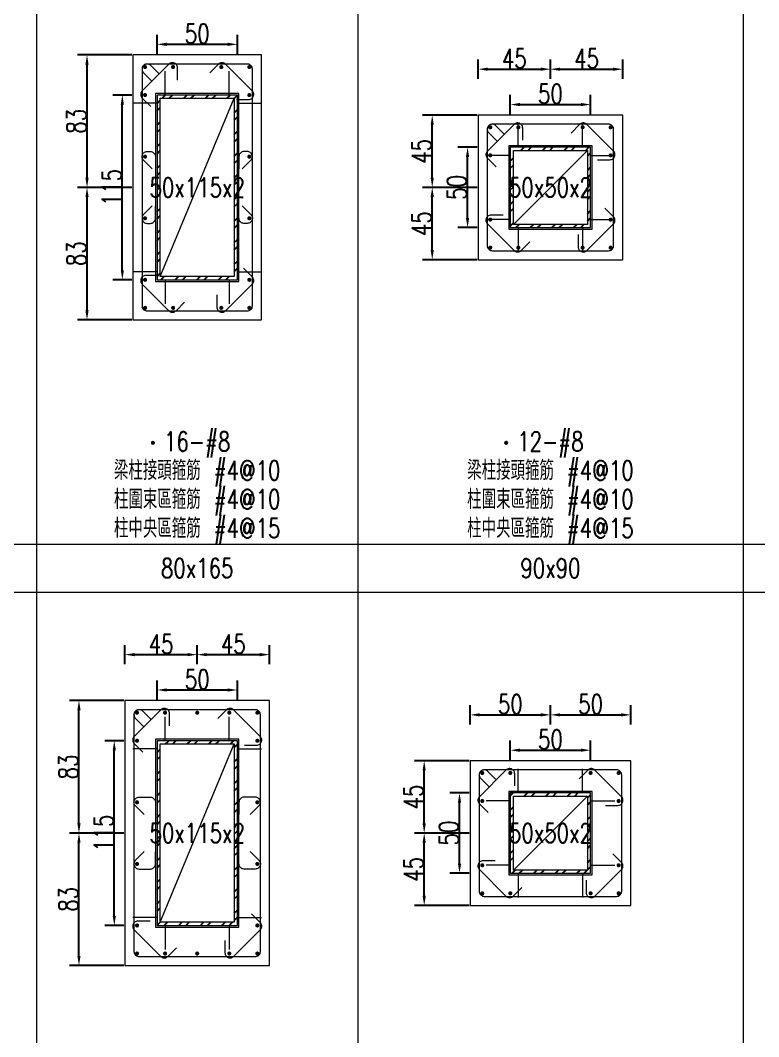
# Model space of a CAD drawing. Header units: millimetres. Extents: x 0 to 3905, y 0 to 8880.
# Drawn here: x 460 to 920, y 7763 to 8396 of the extents above; entities that cross this region are included whole.
import ezdxf
from ezdxf.enums import TextEntityAlignment as Align

# ---------------------------------------------------------------- set-up
doc = ezdxf.new("R2010")
doc.units = ezdxf.units.MM
doc.layers.get('DEFPOINTS').update_dxf_attribs({"color": 3})
for name, color, linetype in [('Hatch線', 6, 'Continuous'), ('主筋斷面', 2, 'Continuous'), ('文字-主筋根數', 7, 'Continuous'), ('文字-剪力筋 中央區', 7, 'Continuous'), ('文字-剪力筋-BC', 7, 'Continuous'), ('文字-剪力筋-圍束區', 7, 'Continuous'), ('文字-斷面尺寸', 7, 'Continuous'), ('文字-輔助字', 7, 'Continuous'), ('柱斷面線', 4, 'Continuous'), ('標註字', 4, 'Continuous'), ('箍筋線', 1, 'Continuous'), ('網格線', 7, 'Continuous'), ('鋼柱', 11, 'Continuous')]:
    doc.layers.add(name, color=color, linetype=linetype)
doc.styles.add('note', font='txt.shx', dxfattribs={"width": 0.75, "height": 12})
doc.styles.add('txt', font='txt.shx', dxfattribs={"height": 0.2, "bigfont": 'chineset.shx'})
doc.dimstyles.new('RCAD_DIM', dxfattribs={"dimtxt": 12, "dimasz": 6, "dimexe": 6, "dimexo": 0.625, "dimtad": 1, "dimdec": 0, "dimdsep": 46, "dimtxsty": 'note', "dimcen": 2.5, "dimclrd": 256, "dimclre": 256, "dimclrt": 256, "dimadec": 0, "dimazin": 0, "dimtfac": 1, "dimtmove": 0, "dimatfit": 3, "dimfxl": 0, "dimtolj": 1, "dimarcsym": 0})

# ---------------------------------------------------------------- blocks, each defined once
blk = doc.blocks.new('*D396')
at = {"layer": 'DEFPOINTS', "color": 0}
for p in [(595, 7979.125), (545, 7972.5), (595, 7972.5)]:
    blk.add_point(p, dxfattribs=at)
at = {"layer": '標註字', "lineweight": -2}
for p, q in [((545, 7973.125), (545, 7985.125)), ((595, 7973.125), (595, 7985.125)), ((551, 7979.125), (589, 7979.125))]:
    blk.add_line(p, q, dxfattribs=at)
at = {"layer": '標註字'}
for points in [[(551, 7980.125), (551, 7978.125), (545, 7979.125)], [(589, 7978.125), (589, 7980.125), (595, 7979.125)]]:
    blk.add_solid(points, dxfattribs=at)
at = {"layer": '標註字', "insert": (570, 7985.75), "char_height": 12, "attachment_point": 5, "style": 'note'}
blk.add_mtext('\\A1;50', dxfattribs=at)
blk = doc.blocks.new('*D397')
at = {"layer": 'DEFPOINTS', "color": 0}
for p in [(518.375, 7947.5), (525, 7947.5), (525, 7832.5)]:
    blk.add_point(p, dxfattribs=at)
at = {"layer": '標註字', "lineweight": -2}
for p, q in [((524.375, 7947.5), (512.375, 7947.5)), ((518.375, 7838.5), (518.375, 7941.5)), ((524.375, 7832.5), (512.375, 7832.5))]:
    blk.add_line(p, q, dxfattribs=at)
at = {"layer": '標註字'}
for points in [[(519.375, 7941.5), (517.375, 7941.5), (518.375, 7947.5)], [(517.375, 7838.5), (519.375, 7838.5), (518.375, 7832.5)]]:
    blk.add_solid(points, dxfattribs=at)
at = {"layer": '標註字', "insert": (511.75, 7890), "char_height": 12, "attachment_point": 5, "rotation": 90, "style": 'note'}
blk.add_mtext('\\A1;115', dxfattribs=at)
blk = doc.blocks.new('*D398')
at = {"layer": 'DEFPOINTS', "color": 0}
for p in [(570, 8001.125), (525, 7994.5), (570, 7994.5)]:
    blk.add_point(p, dxfattribs=at)
at = {"layer": '標註字', "lineweight": -2}
for p, q in [((525, 7995.125), (525, 8007.125)), ((570, 7995.125), (570, 8007.125)), ((531, 8001.125), (564, 8001.125))]:
    blk.add_line(p, q, dxfattribs=at)
at = {"layer": '標註字'}
for points in [[(531, 8002.125), (531, 8000.125), (525, 8001.125)], [(564, 8000.125), (564, 8002.125), (570, 8001.125)]]:
    blk.add_solid(points, dxfattribs=at)
at = {"layer": '標註字', "insert": (547.5, 8007.75), "char_height": 12, "attachment_point": 5, "style": 'note'}
blk.add_mtext('\\A1;45', dxfattribs=at)
blk = doc.blocks.new('*D399')
at = {"layer": 'DEFPOINTS', "color": 0}
for p in [(615, 8001.125), (570, 7994.5), (615, 7994.5)]:
    blk.add_point(p, dxfattribs=at)
at = {"layer": '標註字', "lineweight": -2}
for p, q in [((570, 7995.125), (570, 8007.125)), ((615, 7995.125), (615, 8007.125)), ((576, 8001.125), (609, 8001.125))]:
    blk.add_line(p, q, dxfattribs=at)
at = {"layer": '標註字'}
for points in [[(576, 8002.125), (576, 8000.125), (570, 8001.125)], [(609, 8000.125), (609, 8002.125), (615, 8001.125)]]:
    blk.add_solid(points, dxfattribs=at)
at = {"layer": '標註字', "insert": (592.5, 8007.75), "char_height": 12, "attachment_point": 5, "style": 'note'}
blk.add_mtext('\\A1;45', dxfattribs=at)
blk = doc.blocks.new('*D400')
at = {"layer": 'DEFPOINTS', "color": 0}
for p in [(496.375, 7890), (525, 7890), (525, 7807.5)]:
    blk.add_point(p, dxfattribs=at)
at = {"layer": '標註字', "lineweight": -2}
for p, q in [((524.375, 7890), (490.375, 7890)), ((496.375, 7813.5), (496.375, 7884)), ((524.375, 7807.5), (490.375, 7807.5))]:
    blk.add_line(p, q, dxfattribs=at)
at = {"layer": '標註字'}
for points in [[(497.375, 7884), (495.375, 7884), (496.375, 7890)], [(495.375, 7813.5), (497.375, 7813.5), (496.375, 7807.5)]]:
    blk.add_solid(points, dxfattribs=at)
at = {"layer": '標註字', "insert": (489.75, 7848.75), "char_height": 12, "attachment_point": 5, "rotation": 90, "style": 'note'}
blk.add_mtext('\\A1;83', dxfattribs=at)
blk = doc.blocks.new('*D401')
at = {"layer": 'DEFPOINTS', "color": 0}
for p in [(496.375, 7972.5), (525, 7972.5), (525, 7890)]:
    blk.add_point(p, dxfattribs=at)
at = {"layer": '標註字', "lineweight": -2}
for p, q in [((524.375, 7972.5), (490.375, 7972.5)), ((496.375, 7896), (496.375, 7966.5)), ((524.375, 7890), (490.375, 7890))]:
    blk.add_line(p, q, dxfattribs=at)
at = {"layer": '標註字'}
for points in [[(497.375, 7966.5), (495.375, 7966.5), (496.375, 7972.5)], [(495.375, 7896), (497.375, 7896), (496.375, 7890)]]:
    blk.add_solid(points, dxfattribs=at)
at = {"layer": '標註字', "insert": (489.75, 7931.25), "char_height": 12, "attachment_point": 5, "rotation": 90, "style": 'note'}
blk.add_mtext('\\A1;83', dxfattribs=at)
blk = doc.blocks.new('Circle_Filled')
at = {"const_width": 0.5}
blk.add_lwpolyline([(-0.25, 0, 1), (0.25, 0, 1)], format="xyb", close=True, dxfattribs=at)
blk = doc.blocks.new('*D402')
at = {"layer": 'DEFPOINTS', "color": 0}
for p in [(595, 8381.125), (545, 8374.5), (595, 8374.5)]:
    blk.add_point(p, dxfattribs=at)
at = {"layer": '標註字', "lineweight": -2}
for p, q in [((545, 8375.125), (545, 8387.125)), ((595, 8375.125), (595, 8387.125)), ((551, 8381.125), (589, 8381.125))]:
    blk.add_line(p, q, dxfattribs=at)
at = {"layer": '標註字'}
for points in [[(551, 8382.125), (551, 8380.125), (545, 8381.125)], [(589, 8380.125), (589, 8382.125), (595, 8381.125)]]:
    blk.add_solid(points, dxfattribs=at)
at = {"layer": '標註字', "insert": (570, 8387.75), "char_height": 12, "attachment_point": 5, "style": 'note'}
blk.add_mtext('\\A1;50', dxfattribs=at)
blk = doc.blocks.new('*D403')
at = {"layer": 'DEFPOINTS', "color": 0}
for p in [(523.375, 8349.5), (530, 8349.5), (530, 8234.5)]:
    blk.add_point(p, dxfattribs=at)
at = {"layer": '標註字', "lineweight": -2}
for p, q in [((529.375, 8349.5), (517.375, 8349.5)), ((523.375, 8240.5), (523.375, 8343.5)), ((529.375, 8234.5), (517.375, 8234.5))]:
    blk.add_line(p, q, dxfattribs=at)
at = {"layer": '標註字'}
for points in [[(524.375, 8343.5), (522.375, 8343.5), (523.375, 8349.5)], [(522.375, 8240.5), (524.375, 8240.5), (523.375, 8234.5)]]:
    blk.add_solid(points, dxfattribs=at)
at = {"layer": '標註字', "insert": (516.75, 8292), "char_height": 12, "attachment_point": 5, "rotation": 90, "style": 'note'}
blk.add_mtext('\\A1;115', dxfattribs=at)
blk = doc.blocks.new('*D406')
at = {"layer": 'DEFPOINTS', "color": 0}
for p in [(501.375, 8292), (530, 8292), (530, 8209.5)]:
    blk.add_point(p, dxfattribs=at)
at = {"layer": '標註字', "lineweight": -2}
for p, q in [((529.375, 8292), (495.375, 8292)), ((501.375, 8215.5), (501.375, 8286)), ((529.375, 8209.5), (495.375, 8209.5))]:
    blk.add_line(p, q, dxfattribs=at)
at = {"layer": '標註字'}
for points in [[(502.375, 8286), (500.375, 8286), (501.375, 8292)], [(500.375, 8215.5), (502.375, 8215.5), (501.375, 8209.5)]]:
    blk.add_solid(points, dxfattribs=at)
at = {"layer": '標註字', "insert": (494.75, 8250.75), "char_height": 12, "attachment_point": 5, "rotation": 90, "style": 'note'}
blk.add_mtext('\\A1;83', dxfattribs=at)
blk = doc.blocks.new('*D407')
at = {"layer": 'DEFPOINTS', "color": 0}
for p in [(501.375, 8374.5), (530, 8374.5), (530, 8292)]:
    blk.add_point(p, dxfattribs=at)
at = {"layer": '標註字', "lineweight": -2}
for p, q in [((529.375, 8374.5), (495.375, 8374.5)), ((501.375, 8298), (501.375, 8368.5)), ((529.375, 8292), (495.375, 8292))]:
    blk.add_line(p, q, dxfattribs=at)
at = {"layer": '標註字'}
for points in [[(502.375, 8368.5), (500.375, 8368.5), (501.375, 8374.5)], [(500.375, 8298), (502.375, 8298), (501.375, 8292)]]:
    blk.add_solid(points, dxfattribs=at)
at = {"layer": '標註字', "insert": (494.75, 8333.25), "char_height": 12, "attachment_point": 5, "rotation": 90, "style": 'note'}
blk.add_mtext('\\A1;83', dxfattribs=at)
blk = doc.blocks.new('*D528')
at = {"layer": 'DEFPOINTS', "color": 0}
for p in [(815, 7941.625), (765, 7935), (815, 7935)]:
    blk.add_point(p, dxfattribs=at)
at = {"layer": '標註字', "lineweight": -2}
for p, q in [((765, 7935.625), (765, 7947.625)), ((771, 7941.625), (809, 7941.625)), ((815, 7935.625), (815, 7947.625))]:
    blk.add_line(p, q, dxfattribs=at)
at = {"layer": '標註字'}
for points in [[(771, 7942.625), (771, 7940.625), (765, 7941.625)], [(809, 7940.625), (809, 7942.625), (815, 7941.625)]]:
    blk.add_solid(points, dxfattribs=at)
at = {"layer": '標註字', "insert": (790, 7948.25), "char_height": 12, "attachment_point": 5, "style": 'note'}
blk.add_mtext('\\A1;50', dxfattribs=at)
blk = doc.blocks.new('*D529')
at = {"layer": 'DEFPOINTS', "color": 0}
for p in [(733.375, 7915), (740, 7915), (740, 7865)]:
    blk.add_point(p, dxfattribs=at)
at = {"layer": '標註字', "lineweight": -2}
for p, q in [((739.375, 7915), (727.375, 7915)), ((733.375, 7871), (733.375, 7909)), ((739.375, 7865), (727.375, 7865))]:
    blk.add_line(p, q, dxfattribs=at)
at = {"layer": '標註字'}
for points in [[(734.375, 7909), (732.375, 7909), (733.375, 7915)], [(732.375, 7871), (734.375, 7871), (733.375, 7865)]]:
    blk.add_solid(points, dxfattribs=at)
at = {"layer": '標註字', "insert": (726.75, 7890), "char_height": 12, "attachment_point": 5, "rotation": 90, "style": 'note'}
blk.add_mtext('\\A1;50', dxfattribs=at)
blk = doc.blocks.new('*D530')
at = {"layer": 'DEFPOINTS', "color": 0}
for p in [(790, 7963.625), (740, 7957), (790, 7957)]:
    blk.add_point(p, dxfattribs=at)
at = {"layer": '標註字', "lineweight": -2}
for p, q in [((740, 7957.625), (740, 7969.625)), ((790, 7957.625), (790, 7969.625)), ((746, 7963.625), (784, 7963.625))]:
    blk.add_line(p, q, dxfattribs=at)
at = {"layer": '標註字'}
for points in [[(746, 7964.625), (746, 7962.625), (740, 7963.625)], [(784, 7962.625), (784, 7964.625), (790, 7963.625)]]:
    blk.add_solid(points, dxfattribs=at)
at = {"layer": '標註字', "insert": (765, 7970.25), "char_height": 12, "attachment_point": 5, "style": 'note'}
blk.add_mtext('\\A1;50', dxfattribs=at)
blk = doc.blocks.new('*D531')
at = {"layer": 'DEFPOINTS', "color": 0}
for p in [(840, 7963.625), (790, 7957), (840, 7957)]:
    blk.add_point(p, dxfattribs=at)
at = {"layer": '標註字', "lineweight": -2}
for p, q in [((790, 7957.625), (790, 7969.625)), ((840, 7957.625), (840, 7969.625)), ((796, 7963.625), (834, 7963.625))]:
    blk.add_line(p, q, dxfattribs=at)
at = {"layer": '標註字'}
for points in [[(796, 7964.625), (796, 7962.625), (790, 7963.625)], [(834, 7962.625), (834, 7964.625), (840, 7963.625)]]:
    blk.add_solid(points, dxfattribs=at)
at = {"layer": '標註字', "insert": (815, 7970.25), "char_height": 12, "attachment_point": 5, "style": 'note'}
blk.add_mtext('\\A1;50', dxfattribs=at)
blk = doc.blocks.new('*D532')
at = {"layer": 'DEFPOINTS', "color": 0}
for p in [(711.375, 7890), (740, 7890), (740, 7845)]:
    blk.add_point(p, dxfattribs=at)
at = {"layer": '標註字', "lineweight": -2}
for p, q in [((739.375, 7890), (705.375, 7890)), ((711.375, 7851), (711.375, 7884)), ((739.375, 7845), (705.375, 7845))]:
    blk.add_line(p, q, dxfattribs=at)
at = {"layer": '標註字'}
for points in [[(712.375, 7884), (710.375, 7884), (711.375, 7890)], [(710.375, 7851), (712.375, 7851), (711.375, 7845)]]:
    blk.add_solid(points, dxfattribs=at)
at = {"layer": '標註字', "insert": (704.75, 7867.5), "char_height": 12, "attachment_point": 5, "rotation": 90, "style": 'note'}
blk.add_mtext('\\A1;45', dxfattribs=at)
blk = doc.blocks.new('*D533')
at = {"layer": 'DEFPOINTS', "color": 0}
for p in [(711.375, 7935), (740, 7935), (740, 7890)]:
    blk.add_point(p, dxfattribs=at)
at = {"layer": '標註字', "lineweight": -2}
for p, q in [((739.375, 7935), (705.375, 7935)), ((711.375, 7896), (711.375, 7929)), ((739.375, 7890), (705.375, 7890))]:
    blk.add_line(p, q, dxfattribs=at)
at = {"layer": '標註字'}
for points in [[(712.375, 7929), (710.375, 7929), (711.375, 7935)], [(710.375, 7896), (712.375, 7896), (711.375, 7890)]]:
    blk.add_solid(points, dxfattribs=at)
at = {"layer": '標註字', "insert": (704.75, 7912.5), "char_height": 12, "attachment_point": 5, "rotation": 90, "style": 'note'}
blk.add_mtext('\\A1;45', dxfattribs=at)
blk = doc.blocks.new('*D534')
at = {"layer": 'DEFPOINTS', "color": 0}
for p in [(815, 8343.625), (765, 8337), (815, 8337)]:
    blk.add_point(p, dxfattribs=at)
at = {"layer": '標註字', "lineweight": -2}
for p, q in [((765, 8337.625), (765, 8349.625)), ((815, 8337.625), (815, 8349.625)), ((771, 8343.625), (809, 8343.625))]:
    blk.add_line(p, q, dxfattribs=at)
at = {"layer": '標註字'}
for points in [[(771, 8344.625), (771, 8342.625), (765, 8343.625)], [(809, 8342.625), (809, 8344.625), (815, 8343.625)]]:
    blk.add_solid(points, dxfattribs=at)
at = {"layer": '標註字', "insert": (790, 8350.25), "char_height": 12, "attachment_point": 5, "style": 'note'}
blk.add_mtext('\\A1;50', dxfattribs=at)
blk = doc.blocks.new('*D535')
at = {"layer": 'DEFPOINTS', "color": 0}
for p in [(738.375, 8317), (745, 8317), (745, 8267)]:
    blk.add_point(p, dxfattribs=at)
at = {"layer": '標註字', "lineweight": -2}
for p, q in [((744.375, 8317), (732.375, 8317)), ((738.375, 8273), (738.375, 8311)), ((744.375, 8267), (732.375, 8267))]:
    blk.add_line(p, q, dxfattribs=at)
at = {"layer": '標註字'}
for points in [[(739.375, 8311), (737.375, 8311), (738.375, 8317)], [(737.375, 8273), (739.375, 8273), (738.375, 8267)]]:
    blk.add_solid(points, dxfattribs=at)
at = {"layer": '標註字', "insert": (731.75, 8292), "char_height": 12, "attachment_point": 5, "rotation": 90, "style": 'note'}
blk.add_mtext('\\A1;50', dxfattribs=at)
blk = doc.blocks.new('*D536')
at = {"layer": 'DEFPOINTS', "color": 0}
for p in [(790, 8365.625), (745, 8359), (790, 8359)]:
    blk.add_point(p, dxfattribs=at)
at = {"layer": '標註字', "lineweight": -2}
for p, q in [((745, 8359.625), (745, 8371.625)), ((751, 8365.625), (784, 8365.625)), ((790, 8359.625), (790, 8371.625))]:
    blk.add_line(p, q, dxfattribs=at)
at = {"layer": '標註字'}
for points in [[(751, 8366.625), (751, 8364.625), (745, 8365.625)], [(784, 8364.625), (784, 8366.625), (790, 8365.625)]]:
    blk.add_solid(points, dxfattribs=at)
at = {"layer": '標註字', "insert": (767.5, 8372.25), "char_height": 12, "attachment_point": 5, "style": 'note'}
blk.add_mtext('\\A1;45', dxfattribs=at)
blk = doc.blocks.new('*D537')
at = {"layer": 'DEFPOINTS', "color": 0}
for p in [(835, 8365.625), (790, 8359), (835, 8359)]:
    blk.add_point(p, dxfattribs=at)
at = {"layer": '標註字', "lineweight": -2}
for p, q in [((790, 8359.625), (790, 8371.625)), ((796, 8365.625), (829, 8365.625)), ((835, 8359.625), (835, 8371.625))]:
    blk.add_line(p, q, dxfattribs=at)
at = {"layer": '標註字'}
for points in [[(796, 8366.625), (796, 8364.625), (790, 8365.625)], [(829, 8364.625), (829, 8366.625), (835, 8365.625)]]:
    blk.add_solid(points, dxfattribs=at)
at = {"layer": '標註字', "insert": (812.5, 8372.25), "char_height": 12, "attachment_point": 5, "style": 'note'}
blk.add_mtext('\\A1;45', dxfattribs=at)
blk = doc.blocks.new('*D538')
at = {"layer": 'DEFPOINTS', "color": 0}
for p in [(716.375, 8292), (745, 8292), (745, 8247)]:
    blk.add_point(p, dxfattribs=at)
at = {"layer": '標註字', "lineweight": -2}
for p, q in [((744.375, 8292), (710.375, 8292)), ((716.375, 8253), (716.375, 8286)), ((744.375, 8247), (710.375, 8247))]:
    blk.add_line(p, q, dxfattribs=at)
at = {"layer": '標註字'}
for points in [[(717.375, 8286), (715.375, 8286), (716.375, 8292)], [(715.375, 8253), (717.375, 8253), (716.375, 8247)]]:
    blk.add_solid(points, dxfattribs=at)
at = {"layer": '標註字', "insert": (709.75, 8269.5), "char_height": 12, "attachment_point": 5, "rotation": 90, "style": 'note'}
blk.add_mtext('\\A1;45', dxfattribs=at)
blk = doc.blocks.new('*D539')
at = {"layer": 'DEFPOINTS', "color": 0}
for p in [(716.375, 8337), (745, 8337), (745, 8292)]:
    blk.add_point(p, dxfattribs=at)
at = {"layer": '標註字', "lineweight": -2}
for p, q in [((744.375, 8337), (710.375, 8337)), ((716.375, 8298), (716.375, 8331)), ((744.375, 8292), (710.375, 8292))]:
    blk.add_line(p, q, dxfattribs=at)
at = {"layer": '標註字'}
for points in [[(717.375, 8331), (715.375, 8331), (716.375, 8337)], [(715.375, 8298), (717.375, 8298), (716.375, 8292)]]:
    blk.add_solid(points, dxfattribs=at)
at = {"layer": '標註字', "insert": (709.75, 8314.5), "char_height": 12, "attachment_point": 5, "rotation": 90, "style": 'note'}
blk.add_mtext('\\A1;45', dxfattribs=at)

msp = doc.modelspace()

# ---------------------------------------------------------------- hatches: boundary and pattern name
at = {"layer": 'Hatch線'}
h = msp.add_hatch(dxfattribs=at)
h.set_pattern_fill('ANSI32', color=256, style=0)
h.paths.add_polyline_path([(545, 8234.5), (595, 8234.5), (595, 8349.5), (545, 8349.5)], flags=17)
h.paths.add_polyline_path([(547, 8236.5), (547, 8347.5), (593, 8347.5), (593, 8236.5)])
h = msp.add_hatch(dxfattribs=at)
h.set_pattern_fill('ANSI32', color=256, style=0)
h.paths.add_polyline_path([(765, 8267), (815, 8267), (815, 8317), (765, 8317)], flags=17)
h.paths.add_polyline_path([(767, 8269), (767, 8315), (813, 8315), (813, 8269)])
h = msp.add_hatch(dxfattribs=at)
h.set_pattern_fill('ANSI32', color=256, style=0)
h.paths.add_polyline_path([(545, 7832.5), (595, 7832.5), (595, 7947.5), (545, 7947.5)], flags=17)
h.paths.add_polyline_path([(547, 7834.5), (547, 7945.5), (593, 7945.5), (593, 7834.5)])
h = msp.add_hatch(dxfattribs=at)
h.set_pattern_fill('ANSI32', color=256, style=0)
h.paths.add_polyline_path([(765, 7865), (815, 7865), (815, 7915), (765, 7915)], flags=17)
h.paths.add_polyline_path([(767, 7867), (767, 7913), (813, 7913), (813, 7867)])

# ---------------------------------------------------------------- linework, layer by layer
at = {"layer": 'DEFPOINTS', "lineweight": 5}
for points in [[(550, 8349.5), (550, 8364.5)], [(590, 8349.5), (590, 8364.5)], [(545, 8233.5), (596, 8233.5), (596, 8350.5), (544, 8350.5), (544, 8233.5), (545, 8233.5)], [(547, 8236.5), (593, 8347.5)], [(545, 8344.5), (530, 8344.5)], [(595, 8344.5), (610, 8344.5)], [(770, 8317), (770, 8332)], [(810, 8317), (810, 8332)], [(765, 8266), (816, 8266), (816, 8318), (764, 8318), (764, 8266), (765, 8266)], [(767, 8269), (813, 8315)], [(765, 8312), (750, 8312)], [(815, 8312), (830, 8312)], [(765, 8272), (750, 8272)], [(815, 8272), (830, 8272)], [(770, 8267), (770, 8252)], [(810, 8267), (810, 8252)], [(545, 8239.5), (530, 8239.5)], [(595, 8239.5), (610, 8239.5)], [(550, 8234.5), (550, 8219.5)], [(590, 8234.5), (590, 8219.5)], [(550, 7947.5), (550, 7962.5)], [(590, 7947.5), (590, 7962.5)], [(545, 7831.5), (596, 7831.5), (596, 7948.5), (544, 7948.5), (544, 7831.5), (545, 7831.5)], [(545, 7942.5), (530, 7942.5)], [(547, 7834.5), (593, 7945.5)], [(595, 7942.5), (610, 7942.5)], [(770, 7915), (770, 7930)], [(810, 7915), (810, 7930)], [(765, 7910), (750, 7910)], [(765, 7864), (816, 7864), (816, 7916), (764, 7916), (764, 7864), (765, 7864)], [(767, 7867), (813, 7913)], [(815, 7910), (830, 7910)], [(765, 7870), (750, 7870)], [(815, 7870), (830, 7870)], [(770, 7865), (770, 7850)], [(810, 7865), (810, 7850)], [(545, 7837.5), (530, 7837.5)], [(595, 7837.5), (610, 7837.5)], [(550, 7832.5), (550, 7817.5)], [(590, 7832.5), (590, 7817.5)]]:
    msp.add_lwpolyline(points, dxfattribs=at)
at = {"layer": '柱斷面線', "lineweight": 5}
for points in [[(530, 8209.5), (610, 8209.5), (610, 8374.5), (530, 8374.5), (530, 8209.5)], [(745, 8247), (835, 8247), (835, 8337), (745, 8337), (745, 8247)], [(525, 7807.5), (615, 7807.5), (615, 7972.5), (525, 7972.5), (525, 7807.5)], [(740, 7845), (840, 7845), (840, 7935), (740, 7935), (740, 7845)]]:
    msp.add_lwpolyline(points, dxfattribs=at)
at = {"layer": '箍筋線', "lineweight": 5}
for points in [[(557.73, 8358.89), (557.73, 8366.51), (557.68, 8367.04), (557.55, 8367.56), (557.33, 8368.05), (557.03, 8368.49), (556.67, 8368.88), (556.24, 8369.2), (555.77, 8369.44), (555.26, 8369.61), (554.73, 8369.68), (554.2, 8369.67), (553.67, 8369.56), (553.17, 8369.37), (552.71, 8369.1), (552.31, 8368.76), (535.74, 8352.19), (535.39, 8351.77), (535.11, 8351.29), (534.92, 8350.77), (534.83, 8350.23), (534.83, 8349.67), (534.92, 8349.13), (535.11, 8348.61), (535.39, 8348.13), (535.74, 8347.7), (541.13, 8342.32)], [(546.44, 8362.55), (541.06, 8367.94), (540.65, 8368.28), (540.19, 8368.55), (539.69, 8368.74), (539.17, 8368.85), (538.63, 8368.86), (538.1, 8368.79), (537.59, 8368.62), (537.12, 8368.38), (536.69, 8368.06), (536.33, 8367.67), (536.03, 8367.23), (535.81, 8366.74), (535.68, 8366.22), (535.63, 8365.69), (535.63, 8218.31), (535.68, 8217.76), (535.83, 8217.22), (536.06, 8216.72), (536.38, 8216.27), (536.77, 8215.88), (537.22, 8215.56), (537.72, 8215.33), (538.26, 8215.18), (538.81, 8215.14), (601.19, 8215.14), (601.74, 8215.18), (602.28, 8215.33), (602.78, 8215.56), (603.23, 8215.88), (603.62, 8216.27), (603.94, 8216.72), (604.17, 8217.22), (604.32, 8217.76), (604.37, 8218.31), (604.37, 8365.69), (604.32, 8366.24), (604.17, 8366.78), (603.94, 8367.28), (603.62, 8367.73), (603.23, 8368.12), (602.78, 8368.44), (602.28, 8368.67), (601.74, 8368.82), (601.19, 8368.86), (538.81, 8368.86), (538.28, 8368.82), (537.76, 8368.69), (537.27, 8368.47), (536.83, 8368.17), (536.44, 8367.81), (536.12, 8367.38), (535.88, 8366.91), (535.71, 8366.4), (535.64, 8365.87), (535.65, 8365.33), (535.76, 8364.81), (535.95, 8364.31), (536.22, 8363.85), (536.56, 8363.44), (541.95, 8358.06)], [(594.39, 8346.77), (602.01, 8346.77), (602.54, 8346.82), (603.06, 8346.95), (603.55, 8347.17), (603.99, 8347.47), (604.38, 8347.83), (604.7, 8348.26), (604.94, 8348.73), (605.11, 8349.24), (605.18, 8349.77), (605.17, 8350.3), (605.06, 8350.83), (604.87, 8351.33), (604.6, 8351.79), (604.26, 8352.19), (587.69, 8368.76), (587.27, 8369.11), (586.79, 8369.39), (586.27, 8369.58), (585.73, 8369.67), (585.17, 8369.67), (584.63, 8369.58), (584.11, 8369.39), (583.63, 8369.11), (583.2, 8368.76), (577.82, 8363.37)], [(772.73, 8321.39), (772.73, 8329.01), (772.68, 8329.54), (772.55, 8330.06), (772.33, 8330.55), (772.03, 8330.99), (771.67, 8331.38), (771.24, 8331.7), (770.77, 8331.94), (770.26, 8332.11), (769.73, 8332.18), (769.2, 8332.17), (768.67, 8332.06), (768.17, 8331.87), (767.71, 8331.6), (767.31, 8331.26), (750.74, 8314.69), (750.39, 8314.27), (750.11, 8313.79), (749.92, 8313.27), (749.83, 8312.73), (749.83, 8312.17), (749.92, 8311.63), (750.11, 8311.11), (750.39, 8310.63), (750.74, 8310.2), (756.13, 8304.82)], [(761.44, 8325.05), (756.06, 8330.44), (755.65, 8330.78), (755.19, 8331.05), (754.69, 8331.24), (754.17, 8331.35), (753.63, 8331.36), (753.1, 8331.29), (752.59, 8331.12), (752.12, 8330.88), (751.69, 8330.56), (751.33, 8330.17), (751.03, 8329.73), (750.81, 8329.24), (750.68, 8328.72), (750.63, 8328.19), (750.63, 8255.81), (750.68, 8255.26), (750.83, 8254.72), (751.06, 8254.22), (751.38, 8253.77), (751.77, 8253.38), (752.22, 8253.06), (752.72, 8252.83), (753.26, 8252.68), (753.81, 8252.63), (826.19, 8252.63), (826.74, 8252.68), (827.28, 8252.83), (827.78, 8253.06), (828.23, 8253.38), (828.62, 8253.77), (828.94, 8254.22), (829.17, 8254.72), (829.32, 8255.26), (829.37, 8255.81), (829.37, 8328.19), (829.32, 8328.74), (829.17, 8329.28), (828.94, 8329.78), (828.62, 8330.23), (828.23, 8330.62), (827.78, 8330.94), (827.28, 8331.17), (826.74, 8331.32), (826.19, 8331.37), (753.81, 8331.37), (753.28, 8331.32), (752.76, 8331.19), (752.27, 8330.97), (751.83, 8330.67), (751.44, 8330.31), (751.12, 8329.88), (750.88, 8329.41), (750.71, 8328.9), (750.64, 8328.37), (750.65, 8327.83), (750.76, 8327.31), (750.95, 8326.81), (751.22, 8326.35), (751.56, 8325.94), (756.95, 8320.56)], [(819.39, 8309.27), (827.01, 8309.27), (827.54, 8309.32), (828.06, 8309.45), (828.55, 8309.67), (828.99, 8309.97), (829.38, 8310.33), (829.7, 8310.76), (829.94, 8311.23), (830.11, 8311.74), (830.18, 8312.27), (830.17, 8312.8), (830.06, 8313.33), (829.87, 8313.83), (829.6, 8314.29), (829.26, 8314.69), (812.69, 8331.26), (812.27, 8331.61), (811.79, 8331.89), (811.27, 8332.08), (810.73, 8332.17), (810.17, 8332.17), (809.63, 8332.08), (809.11, 8331.89), (808.63, 8331.61), (808.2, 8331.26), (802.82, 8325.87)], [(541.95, 8303.53), (536.56, 8308.92), (536.22, 8309.33), (535.95, 8309.79), (535.76, 8310.29), (535.65, 8310.81), (535.64, 8311.34), (535.71, 8311.87), (535.88, 8312.38), (536.12, 8312.86), (536.44, 8313.28), (536.83, 8313.65), (537.27, 8313.95), (537.76, 8314.16), (538.28, 8314.3), (538.81, 8314.34), (540.83, 8314.34), (541.38, 8314.29), (541.91, 8314.15), (542.41, 8313.92), (542.87, 8313.6), (543.26, 8313.21), (543.57, 8312.75), (543.81, 8312.25), (543.95, 8311.72), (544, 8311.17), (544, 8303.55)], [(598.05, 8303.53), (603.44, 8308.92), (603.78, 8309.33), (604.05, 8309.79), (604.24, 8310.29), (604.35, 8310.81), (604.36, 8311.34), (604.29, 8311.87), (604.12, 8312.38), (603.88, 8312.86), (603.56, 8313.28), (603.17, 8313.65), (602.73, 8313.95), (602.24, 8314.16), (601.72, 8314.3), (601.19, 8314.34), (599.17, 8314.34), (598.62, 8314.29), (598.09, 8314.15), (597.59, 8313.92), (597.13, 8313.6), (596.74, 8313.21), (596.43, 8312.75), (596.19, 8312.25), (596.05, 8311.72), (596, 8311.17), (596, 8303.55)], [(541.95, 8280.47), (536.56, 8275.08), (536.22, 8274.67), (535.95, 8274.21), (535.76, 8273.71), (535.65, 8273.19), (535.64, 8272.66), (535.71, 8272.13), (535.88, 8271.62), (536.12, 8271.14), (536.44, 8270.72), (536.83, 8270.35), (537.27, 8270.05), (537.76, 8269.84), (538.28, 8269.7), (538.81, 8269.66), (540.83, 8269.66), (541.38, 8269.71), (541.91, 8269.85), (542.41, 8270.08), (542.87, 8270.4), (543.26, 8270.79), (543.57, 8271.25), (543.81, 8271.75), (543.95, 8272.28), (544, 8272.83), (544, 8280.45)], [(598.05, 8280.47), (603.44, 8275.08), (603.78, 8274.67), (604.05, 8274.21), (604.24, 8273.71), (604.35, 8273.19), (604.36, 8272.66), (604.29, 8272.13), (604.12, 8271.62), (603.88, 8271.14), (603.56, 8270.72), (603.17, 8270.35), (602.73, 8270.05), (602.24, 8269.84), (601.72, 8269.7), (601.19, 8269.66), (599.17, 8269.66), (598.62, 8269.71), (598.09, 8269.85), (597.59, 8270.08), (597.13, 8270.4), (596.74, 8270.79), (596.43, 8271.25), (596.19, 8271.75), (596.05, 8272.28), (596, 8272.83), (596, 8280.45)], [(807.27, 8262.61), (807.27, 8254.99), (807.32, 8254.46), (807.45, 8253.94), (807.67, 8253.45), (807.97, 8253.01), (808.33, 8252.62), (808.76, 8252.3), (809.23, 8252.06), (809.74, 8251.89), (810.27, 8251.82), (810.8, 8251.83), (811.33, 8251.94), (811.83, 8252.13), (812.29, 8252.4), (812.69, 8252.74), (829.26, 8269.31), (829.61, 8269.73), (829.89, 8270.21), (830.08, 8270.73), (830.17, 8271.27), (830.17, 8271.83), (830.08, 8272.37), (829.89, 8272.89), (829.61, 8273.37), (829.26, 8273.8), (823.87, 8279.18)], [(760.61, 8274.73), (752.99, 8274.73), (752.46, 8274.68), (751.94, 8274.55), (751.45, 8274.33), (751.01, 8274.03), (750.62, 8273.67), (750.3, 8273.24), (750.06, 8272.77), (749.89, 8272.26), (749.82, 8271.73), (749.83, 8271.2), (749.94, 8270.67), (750.13, 8270.17), (750.4, 8269.71), (750.74, 8269.31), (767.31, 8252.74), (767.73, 8252.39), (768.21, 8252.11), (768.73, 8251.92), (769.27, 8251.83), (769.83, 8251.83), (770.37, 8251.92), (770.89, 8252.11), (771.37, 8252.39), (771.8, 8252.74), (777.18, 8258.13)], [(582.27, 8225.11), (582.27, 8217.49), (582.32, 8216.96), (582.45, 8216.44), (582.67, 8215.95), (582.97, 8215.51), (583.33, 8215.12), (583.76, 8214.8), (584.23, 8214.56), (584.74, 8214.39), (585.27, 8214.32), (585.8, 8214.33), (586.33, 8214.44), (586.83, 8214.63), (587.29, 8214.9), (587.69, 8215.24), (604.26, 8231.81), (604.61, 8232.23), (604.89, 8232.71), (605.08, 8233.23), (605.17, 8233.77), (605.17, 8234.33), (605.08, 8234.87), (604.89, 8235.39), (604.61, 8235.87), (604.26, 8236.3), (598.87, 8241.68)], [(545.61, 8237.23), (537.99, 8237.23), (537.46, 8237.18), (536.94, 8237.05), (536.45, 8236.83), (536.01, 8236.53), (535.62, 8236.17), (535.3, 8235.74), (535.06, 8235.27), (534.89, 8234.76), (534.82, 8234.23), (534.83, 8233.7), (534.94, 8233.17), (535.13, 8232.67), (535.4, 8232.21), (535.74, 8231.81), (552.31, 8215.24), (552.73, 8214.89), (553.21, 8214.61), (553.73, 8214.42), (554.27, 8214.33), (554.83, 8214.33), (555.37, 8214.42), (555.89, 8214.61), (556.37, 8214.89), (556.8, 8215.24), (562.18, 8220.63)], [(552.73, 7956.89), (552.73, 7964.51), (552.68, 7965.04), (552.55, 7965.56), (552.33, 7966.05), (552.03, 7966.49), (551.67, 7966.88), (551.24, 7967.2), (550.77, 7967.44), (550.26, 7967.61), (549.73, 7967.68), (549.2, 7967.67), (548.67, 7967.56), (548.17, 7967.37), (547.71, 7967.1), (547.31, 7966.76), (530.74, 7950.19), (530.39, 7949.77), (530.11, 7949.29), (529.92, 7948.77), (529.83, 7948.23), (529.83, 7947.67), (529.92, 7947.13), (530.11, 7946.61), (530.39, 7946.13), (530.74, 7945.7), (536.13, 7940.32)], [(599.39, 7944.77), (607.01, 7944.77), (607.54, 7944.82), (608.06, 7944.95), (608.55, 7945.17), (608.99, 7945.47), (609.38, 7945.83), (609.7, 7946.26), (609.94, 7946.73), (610.11, 7947.24), (610.18, 7947.77), (610.17, 7948.3), (610.06, 7948.83), (609.87, 7949.33), (609.6, 7949.79), (609.26, 7950.19), (592.69, 7966.76), (592.27, 7967.11), (591.79, 7967.39), (591.27, 7967.58), (590.73, 7967.67), (590.17, 7967.67), (589.63, 7967.58), (589.11, 7967.39), (588.63, 7967.11), (588.2, 7966.76), (582.82, 7961.37)], [(541.44, 7960.55), (536.06, 7965.94), (535.65, 7966.28), (535.19, 7966.55), (534.69, 7966.74), (534.17, 7966.85), (533.63, 7966.86), (533.1, 7966.79), (532.59, 7966.62), (532.12, 7966.38), (531.69, 7966.06), (531.33, 7965.67), (531.03, 7965.23), (530.81, 7964.74), (530.68, 7964.22), (530.63, 7963.69), (530.63, 7816.31), (530.68, 7815.76), (530.83, 7815.22), (531.06, 7814.72), (531.38, 7814.27), (531.77, 7813.88), (532.22, 7813.56), (532.72, 7813.33), (533.26, 7813.18), (533.81, 7813.14), (606.19, 7813.14), (606.74, 7813.18), (607.28, 7813.33), (607.78, 7813.56), (608.23, 7813.88), (608.62, 7814.27), (608.94, 7814.72), (609.17, 7815.22), (609.32, 7815.76), (609.37, 7816.31), (609.37, 7963.69), (609.32, 7964.24), (609.17, 7964.78), (608.94, 7965.28), (608.62, 7965.73), (608.23, 7966.12), (607.78, 7966.44), (607.28, 7966.67), (606.74, 7966.82), (606.19, 7966.86), (533.81, 7966.86), (533.28, 7966.82), (532.76, 7966.69), (532.27, 7966.47), (531.83, 7966.17), (531.44, 7965.81), (531.12, 7965.38), (530.88, 7964.91), (530.71, 7964.4), (530.64, 7963.87), (530.65, 7963.33), (530.76, 7962.81), (530.95, 7962.31), (531.22, 7961.85), (531.56, 7961.44), (536.95, 7956.06)], [(767.73, 7919.39), (767.73, 7927.01), (767.68, 7927.54), (767.55, 7928.06), (767.33, 7928.55), (767.03, 7928.99), (766.67, 7929.38), (766.24, 7929.7), (765.77, 7929.94), (765.26, 7930.11), (764.73, 7930.18), (764.2, 7930.17), (763.67, 7930.06), (763.17, 7929.87), (762.71, 7929.6), (762.31, 7929.26), (745.74, 7912.69), (745.39, 7912.27), (745.11, 7911.79), (744.92, 7911.27), (744.83, 7910.73), (744.83, 7910.17), (744.92, 7909.63), (745.11, 7909.11), (745.39, 7908.63), (745.74, 7908.2), (751.13, 7902.82)], [(756.44, 7923.05), (751.06, 7928.44), (750.65, 7928.78), (750.19, 7929.05), (749.69, 7929.24), (749.17, 7929.35), (748.63, 7929.36), (748.1, 7929.29), (747.59, 7929.12), (747.12, 7928.88), (746.69, 7928.56), (746.33, 7928.17), (746.03, 7927.73), (745.81, 7927.24), (745.68, 7926.72), (745.63, 7926.19), (745.63, 7853.81), (745.68, 7853.26), (745.83, 7852.72), (746.06, 7852.22), (746.38, 7851.77), (746.77, 7851.38), (747.22, 7851.06), (747.72, 7850.83), (748.26, 7850.68), (748.81, 7850.63), (831.19, 7850.63), (831.74, 7850.68), (832.28, 7850.83), (832.78, 7851.06), (833.23, 7851.38), (833.62, 7851.77), (833.94, 7852.22), (834.17, 7852.72), (834.32, 7853.26), (834.37, 7853.81), (834.37, 7926.19), (834.32, 7926.74), (834.17, 7927.28), (833.94, 7927.78), (833.62, 7928.23), (833.23, 7928.62), (832.78, 7928.94), (832.28, 7929.17), (831.74, 7929.32), (831.19, 7929.37), (748.81, 7929.37), (748.28, 7929.32), (747.76, 7929.19), (747.27, 7928.97), (746.83, 7928.67), (746.44, 7928.31), (746.12, 7927.88), (745.88, 7927.41), (745.71, 7926.9), (745.64, 7926.37), (745.65, 7925.83), (745.76, 7925.31), (745.95, 7924.81), (746.22, 7924.35), (746.56, 7923.94), (751.95, 7918.56)], [(824.39, 7907.27), (832.01, 7907.27), (832.54, 7907.32), (833.06, 7907.45), (833.55, 7907.67), (833.99, 7907.97), (834.38, 7908.33), (834.7, 7908.76), (834.94, 7909.23), (835.11, 7909.74), (835.18, 7910.27), (835.17, 7910.8), (835.06, 7911.33), (834.87, 7911.83), (834.6, 7912.29), (834.26, 7912.69), (817.69, 7929.26), (817.27, 7929.61), (816.79, 7929.89), (816.27, 7930.08), (815.73, 7930.17), (815.17, 7930.17), (814.63, 7930.08), (814.11, 7929.89), (813.63, 7929.61), (813.2, 7929.26), (807.82, 7923.87)], [(536.95, 7901.53), (531.56, 7906.92), (531.22, 7907.33), (530.95, 7907.79), (530.76, 7908.29), (530.65, 7908.81), (530.64, 7909.34), (530.71, 7909.87), (530.88, 7910.38), (531.12, 7910.86), (531.44, 7911.28), (531.83, 7911.65), (532.27, 7911.95), (532.76, 7912.16), (533.28, 7912.3), (533.81, 7912.34), (540.83, 7912.34), (541.38, 7912.29), (541.91, 7912.15), (542.41, 7911.92), (542.87, 7911.6), (543.26, 7911.21), (543.57, 7910.75), (543.81, 7910.25), (543.95, 7909.72), (544, 7909.17), (544, 7901.55)], [(603.05, 7901.53), (608.44, 7906.92), (608.78, 7907.33), (609.05, 7907.79), (609.24, 7908.29), (609.35, 7908.81), (609.36, 7909.34), (609.29, 7909.87), (609.12, 7910.38), (608.88, 7910.86), (608.56, 7911.28), (608.17, 7911.65), (607.73, 7911.95), (607.24, 7912.16), (606.72, 7912.3), (606.19, 7912.34), (599.17, 7912.34), (598.62, 7912.29), (598.09, 7912.15), (597.59, 7911.92), (597.13, 7911.6), (596.74, 7911.21), (596.43, 7910.75), (596.19, 7910.25), (596.05, 7909.72), (596, 7909.17), (596, 7901.55)], [(536.95, 7878.47), (531.56, 7873.08), (531.22, 7872.67), (530.95, 7872.21), (530.76, 7871.71), (530.65, 7871.19), (530.64, 7870.66), (530.71, 7870.13), (530.88, 7869.62), (531.12, 7869.14), (531.44, 7868.72), (531.83, 7868.35), (532.27, 7868.05), (532.76, 7867.84), (533.28, 7867.7), (533.81, 7867.66), (540.83, 7867.66), (541.38, 7867.71), (541.91, 7867.85), (542.41, 7868.08), (542.87, 7868.4), (543.26, 7868.79), (543.57, 7869.25), (543.81, 7869.75), (543.95, 7870.28), (544, 7870.83), (544, 7878.45)], [(603.05, 7878.47), (608.44, 7873.08), (608.78, 7872.67), (609.05, 7872.21), (609.24, 7871.71), (609.35, 7871.19), (609.36, 7870.66), (609.29, 7870.13), (609.12, 7869.62), (608.88, 7869.14), (608.56, 7868.72), (608.17, 7868.35), (607.73, 7868.05), (607.24, 7867.84), (606.72, 7867.7), (606.19, 7867.66), (599.17, 7867.66), (598.62, 7867.71), (598.09, 7867.85), (597.59, 7868.08), (597.13, 7868.4), (596.74, 7868.79), (596.43, 7869.25), (596.19, 7869.75), (596.05, 7870.28), (596, 7870.83), (596, 7878.45)], [(755.61, 7872.73), (747.99, 7872.73), (747.46, 7872.68), (746.94, 7872.55), (746.45, 7872.33), (746.01, 7872.03), (745.62, 7871.67), (745.3, 7871.24), (745.06, 7870.77), (744.89, 7870.26), (744.82, 7869.73), (744.83, 7869.2), (744.94, 7868.67), (745.13, 7868.17), (745.4, 7867.71), (745.74, 7867.31), (762.31, 7850.74), (762.73, 7850.39), (763.21, 7850.11), (763.73, 7849.92), (764.27, 7849.83), (764.83, 7849.83), (765.37, 7849.92), (765.89, 7850.11), (766.37, 7850.39), (766.8, 7850.74), (772.18, 7856.13)], [(812.27, 7860.61), (812.27, 7852.99), (812.32, 7852.46), (812.45, 7851.94), (812.67, 7851.45), (812.97, 7851.01), (813.33, 7850.62), (813.76, 7850.3), (814.23, 7850.06), (814.74, 7849.89), (815.27, 7849.82), (815.8, 7849.83), (816.33, 7849.94), (816.83, 7850.13), (817.29, 7850.4), (817.69, 7850.74), (834.26, 7867.31), (834.61, 7867.73), (834.89, 7868.21), (835.08, 7868.73), (835.17, 7869.27), (835.17, 7869.83), (835.08, 7870.37), (834.89, 7870.89), (834.61, 7871.37), (834.26, 7871.8), (828.87, 7877.18)], [(540.61, 7835.23), (532.99, 7835.23), (532.46, 7835.18), (531.94, 7835.05), (531.45, 7834.83), (531.01, 7834.53), (530.62, 7834.17), (530.3, 7833.74), (530.06, 7833.27), (529.89, 7832.76), (529.82, 7832.23), (529.83, 7831.7), (529.94, 7831.17), (530.13, 7830.67), (530.4, 7830.21), (530.74, 7829.81), (547.31, 7813.24), (547.73, 7812.89), (548.21, 7812.61), (548.73, 7812.42), (549.27, 7812.33), (549.83, 7812.33), (550.37, 7812.42), (550.89, 7812.61), (551.37, 7812.89), (551.8, 7813.24), (557.18, 7818.63)], [(587.27, 7823.11), (587.27, 7815.49), (587.32, 7814.96), (587.45, 7814.44), (587.67, 7813.95), (587.97, 7813.51), (588.33, 7813.12), (588.76, 7812.8), (589.23, 7812.56), (589.74, 7812.39), (590.27, 7812.32), (590.8, 7812.33), (591.33, 7812.44), (591.83, 7812.63), (592.29, 7812.9), (592.69, 7813.24), (609.26, 7829.81), (609.61, 7830.23), (609.89, 7830.71), (610.08, 7831.23), (610.17, 7831.77), (610.17, 7832.33), (610.08, 7832.87), (609.89, 7833.39), (609.61, 7833.87), (609.26, 7834.3), (603.87, 7839.68)]]:
    msp.add_lwpolyline(points, dxfattribs=at)
at = {"layer": '網格線', "lineweight": 5}
for points in [[(470, 8442), (470, 8070)], [(670, 8442), (670, 8070)], [(910, 8442), (910, 8070)], [(270, 8070), (470, 8070)], [(470, 8070), (670, 8070)], [(470, 8070), (470, 8040)], [(670, 8070), (910, 8070)], [(670, 8070), (670, 8040)], [(910, 8070), (1180, 8070)], [(910, 8070), (910, 8040)], [(270, 8040), (470, 8040)], [(470, 8040), (670, 8040)], [(470, 8040), (470, 7668)], [(670, 8040), (910, 8040)], [(670, 8040), (670, 7668)], [(910, 8040), (1180, 8040)], [(910, 8040), (910, 7668)]]:
    msp.add_lwpolyline(points, dxfattribs=at)
at = {"layer": '鋼柱', "lineweight": 5}
for points in [[(545, 8234.5), (595, 8234.5), (595, 8349.5), (545, 8349.5), (545, 8234.5)], [(547, 8236.5), (547, 8347.5), (593, 8347.5), (593, 8236.5), (547, 8236.5)], [(765, 8267), (815, 8267), (815, 8317), (765, 8317), (765, 8267)], [(767, 8269), (767, 8315), (813, 8315), (813, 8269), (767, 8269)], [(545, 7832.5), (595, 7832.5), (595, 7947.5), (545, 7947.5), (545, 7832.5)], [(547, 7834.5), (547, 7945.5), (593, 7945.5), (593, 7834.5), (547, 7834.5)], [(765, 7865), (815, 7865), (815, 7915), (765, 7915), (765, 7865)], [(767, 7867), (767, 7913), (813, 7913), (813, 7867), (767, 7867)]]:
    msp.add_lwpolyline(points, dxfattribs=at)

# ---------------------------------------------------------------- block references
at = {"layer": '主筋斷面', "lineweight": 5, "xscale": 2.539999961853027, "yscale": 2.539999961853027}
for p in [(537.54, 8366.96), (555, 8366.96), (585, 8366.96), (602.46, 8366.96), (537.54, 8349.5), (602.46, 8349.5), (752.54, 8329.46), (770, 8329.46), (810, 8329.46), (827.46, 8329.46), (537.54, 8311.17), (602.46, 8311.17), (752.54, 8312), (827.46, 8312), (537.54, 8272.83), (602.46, 8272.83), (752.54, 8272), (827.46, 8272), (752.54, 8254.54), (770, 8254.54), (810, 8254.54), (827.46, 8254.54), (537.54, 8234.5), (602.46, 8234.5), (537.54, 8217.04), (555, 8217.04), (585, 8217.04), (602.46, 8217.04), (542.42, 8133), (762.42, 8133), (532.54, 7964.96), (550, 7964.96), (570, 7964.96), (590, 7964.96), (607.46, 7964.96), (532.54, 7947.5), (607.46, 7947.5), (747.54, 7927.46), (765, 7927.46), (815, 7927.46), (832.46, 7927.46), (532.54, 7909.17), (607.46, 7909.17), (747.54, 7910), (832.46, 7910), (532.54, 7870.83), (607.46, 7870.83), (747.54, 7870), (832.46, 7870), (747.54, 7852.54), (765, 7852.54), (815, 7852.54), (832.46, 7852.54), (532.54, 7832.5), (607.46, 7832.5), (532.54, 7815.04), (550, 7815.04), (570, 7815.04), (590, 7815.04), (607.46, 7815.04)]:
    msp.add_blockref('Circle_Filled', p, dxfattribs=at)

# ---------------------------------------------------------------- texts
at = {"layer": '文字-主筋根數', "style": 'txt', "width": 0.75}
for s, p in [('16-#8', (570, 8133)), ('12-#8', (790, 8133))]:
    msp.add_text(s, height=12, dxfattribs=at).set_placement(p, align=Align.MIDDLE)
at = {"layer": '文字-剪力筋 中央區', "style": 'txt', "width": 0.75}
for p in [(570, 8079), (790, 8079)]:
    msp.add_text('柱中央區箍筋 #4@15', height=12, dxfattribs=at).set_placement(p, align=Align.MIDDLE)
at = {"layer": '文字-剪力筋-BC', "style": 'txt', "width": 0.75}
for p in [(570, 8115), (790, 8115)]:
    msp.add_text('梁柱接頭箍筋 #4@10', height=12, dxfattribs=at).set_placement(p, align=Align.MIDDLE)
at = {"layer": '文字-剪力筋-圍束區', "style": 'txt', "width": 0.75}
for p in [(570, 8097), (790, 8097)]:
    msp.add_text('柱圍束區箍筋 #4@10', height=12, dxfattribs=at).set_placement(p, align=Align.MIDDLE)
at = {"layer": '文字-斷面尺寸', "style": 'txt', "width": 0.75}
for s, p in [('80x165', (570, 8055)), ('90x90', (790, 8055))]:
    msp.add_text(s, height=12, dxfattribs=at).set_placement(p, align=Align.MIDDLE)
at = {"layer": '文字-輔助字', "style": 'txt', "width": 0.75}
for s, p in [('50x115x2', (570, 8292)), ('50x50x2', (790, 8292)), ('50x115x2', (570, 7890)), ('50x50x2', (790, 7890))]:
    msp.add_text(s, height=12, dxfattribs=at).set_placement(p, align=Align.MIDDLE)

# ---------------------------------------------------------------- dimensions: what is measured, and where the dimension line sits
at = {"layer": '標註字'}
for base, p1, p2, picture, middle in [((595, 8381.12), (545, 8374.5), (595, 8374.5), '*D402', (570, 8387.75)), ((790, 8365.62), (745, 8359), (790, 8359), '*D536', (767.5, 8372.25)), ((835, 8365.62), (790, 8359), (835, 8359), '*D537', (812.5, 8372.25)), ((815, 8343.62), (765, 8337), (815, 8337), '*D534', (790, 8350.25)), ((570, 8001.12), (525, 7994.5), (570, 7994.5), '*D398', (547.5, 8007.75)), ((615, 8001.12), (570, 7994.5), (615, 7994.5), '*D399', (592.5, 8007.75)), ((595, 7979.12), (545, 7972.5), (595, 7972.5), '*D396', (570, 7985.75)), ((790, 7963.62), (740, 7957), (790, 7957), '*D530', (765, 7970.25)), ((840, 7963.62), (790, 7957), (840, 7957), '*D531', (815, 7970.25)), ((815, 7941.62), (765, 7935), (815, 7935), '*D528', (790, 7948.25))]:
    dim = msp.add_linear_dim(base=base, p1=p1, p2=p2, dimstyle='RCAD_DIM', dxfattribs=at)
    dim.commit()
    dim.dimension.update_dxf_attribs({"geometry": picture, "text_midpoint": middle})
for base, p1, p2, picture, middle in [((501.375, 8374.5), (530, 8292), (530, 8374.5), '*D407', (494.75, 8333.25)), ((523.38, 8349.5), (530, 8234.5), (530, 8349.5), '*D403', (516.75, 8292)), ((716.38, 8337), (745, 8292), (745, 8337), '*D539', (709.75, 8314.5)), ((738.38, 8317), (745, 8267), (745, 8317), '*D535', (731.75, 8292)), ((501.375, 8292), (530, 8209.5), (530, 8292), '*D406', (494.75, 8250.75)), ((716.38, 8292), (745, 8247), (745, 8292), '*D538', (709.75, 8269.5)), ((496.375, 7972.5), (525, 7890), (525, 7972.5), '*D401', (489.75, 7931.25)), ((518.38, 7947.5), (525, 7832.5), (525, 7947.5), '*D397', (511.75, 7890)), ((711.38, 7935), (740, 7890), (740, 7935), '*D533', (704.75, 7912.5)), ((733.38, 7915), (740, 7865), (740, 7915), '*D529', (726.75, 7890)), ((496.375, 7890), (525, 7807.5), (525, 7890), '*D400', (489.75, 7848.75)), ((711.38, 7890), (740, 7845), (740, 7890), '*D532', (704.75, 7867.5))]:
    dim = msp.add_linear_dim(base=base, p1=p1, p2=p2, angle=90, dimstyle='RCAD_DIM', dxfattribs=at)
    dim.commit()
    dim.dimension.update_dxf_attribs({"geometry": picture, "text_midpoint": middle})

doc.saveas('drawing.dxf')
